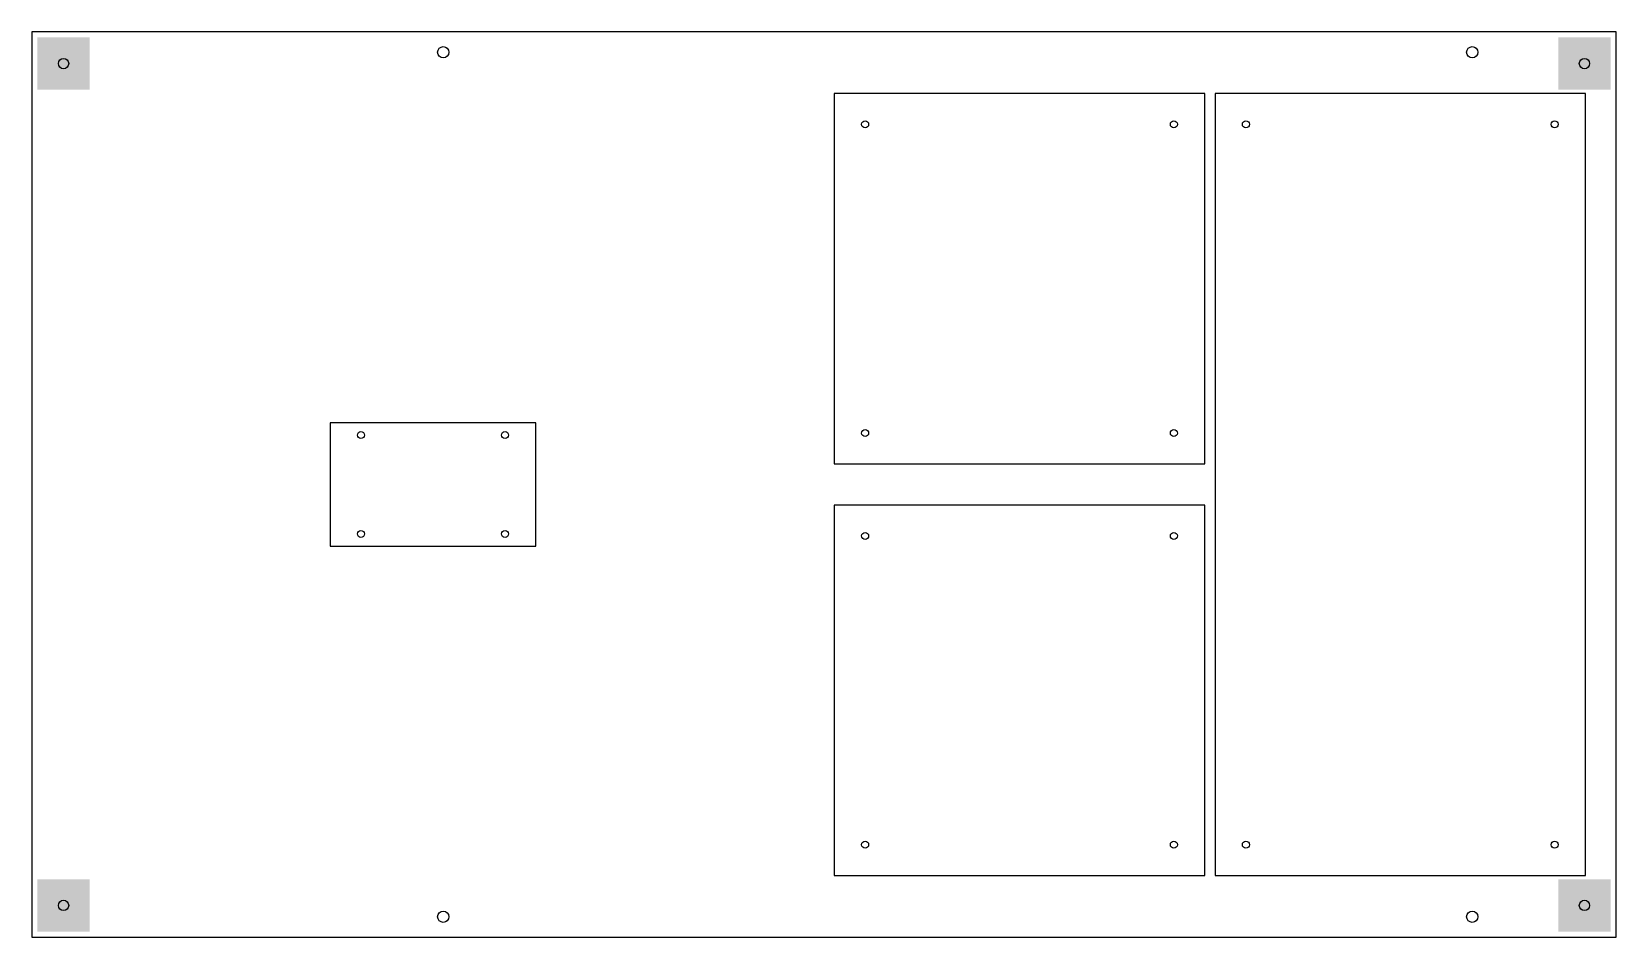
# Model space of a CAD drawing. Header units: millimetres. Extents: x 0 to 770, y 0 to 440.
import ezdxf

# ---------------------------------------------------------------- set-up
doc = ezdxf.new("R2010")
doc.units = ezdxf.units.MM
for name, color, linetype in [('CUT_THROUGH', 1, 'Continuous'), ('FILL_3MM_POCKET', 7, 'Continuous'), ('SCORE', 5, 'Continuous')]:
    doc.layers.add(name, color=color, linetype=linetype)

msp = doc.modelspace()

# ---------------------------------------------------------------- hatches: boundary and pattern name
at = {"layer": 'FILL_3MM_POCKET'}
for points in [[(2.8, 411.8), (28.2, 411.8), (28.2, 437.2), (2.8, 437.2)], [(741.8, 411.8), (767.2, 411.8), (767.2, 437.2), (741.8, 437.2)], [(2.8, 2.8), (28.2, 2.8), (28.2, 28.2), (2.8, 28.2)], [(741.8, 2.8), (767.2, 2.8), (767.2, 28.2), (741.8, 28.2)]]:
    msp.add_hatch(color=7, dxfattribs=at).paths.add_polyline_path(points)

# ---------------------------------------------------------------- linework, layer by layer
at = {"layer": 'CUT_THROUGH'}
msp.add_lwpolyline([(0, 0), (770, 0), (770, 440), (0, 440)], close=True, dxfattribs=at)
for centre, radius in [((200, 430), 2.75), ((700, 430), 2.75), ((15.5, 424.5), 2.5), ((754.5, 424.5), 2.5), ((405, 395), 1.7), ((555, 395), 1.7), ((590, 395), 1.7), ((740, 395), 1.7), ((405, 245), 1.7), ((555, 245), 1.7), ((160, 244), 1.7), ((230, 244), 1.7), ((160, 196), 1.7), ((230, 196), 1.7), ((405, 195), 1.7), ((555, 195), 1.7), ((405, 45), 1.7), ((555, 45), 1.7), ((590, 45), 1.7), ((740, 45), 1.7), ((15.5, 15.5), 2.5), ((754.5, 15.5), 2.5), ((200, 10), 2.75), ((700, 10), 2.75)]:
    msp.add_circle(centre, radius, dxfattribs=at)
at = {"layer": 'SCORE'}
for points in [[(390, 230), (570, 230), (570, 410), (390, 410)], [(575, 30), (755, 30), (755, 410), (575, 410)], [(145, 190), (245, 190), (245, 250), (145, 250)], [(390, 30), (570, 30), (570, 210), (390, 210)]]:
    msp.add_lwpolyline(points, close=True, dxfattribs=at)

doc.saveas('drawing.dxf')
